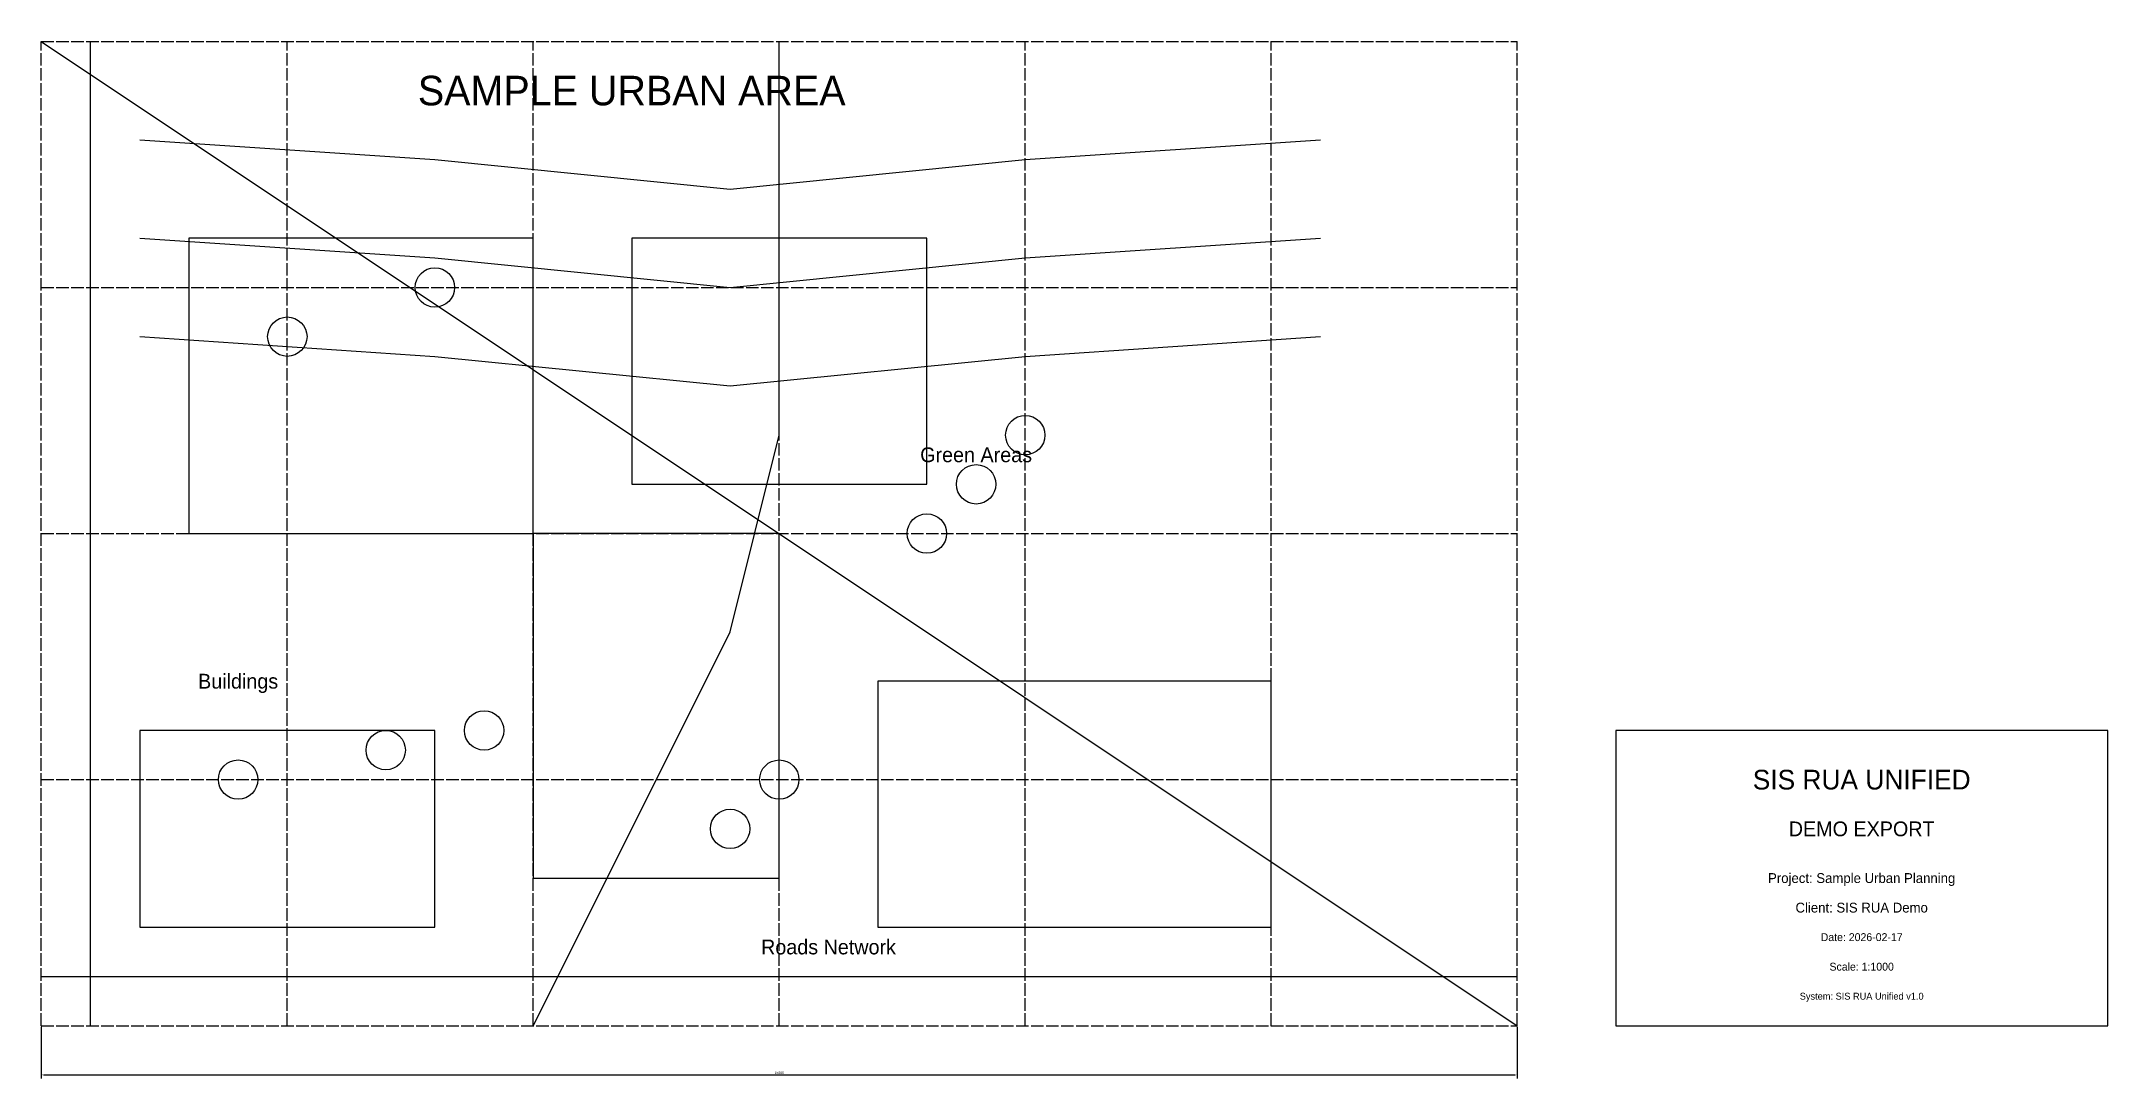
# Model space of a CAD drawing. Header units: metres. Extents: x 0 to 210, y -5 to 100.
import ezdxf
from ezdxf.enums import TextEntityAlignment as Align

# ---------------------------------------------------------------- set-up
doc = ezdxf.new("R2010")
doc.units = ezdxf.units.M
doc.linetypes.add('DASHED', pattern=[1.524, 1.27, -0.254])
for name, color, linetype in [('BUILDINGS', 1, 'Continuous'), ('DIMENSIONS', 2, 'Continuous'), ('ROADS', 7, 'Continuous'), ('TERRAIN', 8, 'Continuous'), ('TEXT', 6, 'Continuous'), ('TITLE_BLOCK', 7, 'Continuous'), ('TREES', 3, 'Continuous')]:
    doc.layers.add(name, color=color, linetype=linetype)
doc.styles.add('OpenSansCondensed-Light', font='OpenSansCondensed-Light.ttf')
doc.dimstyles.new('EZ_CURVED', dxfattribs={"dimtxt": 0.25, "dimasz": 0.25, "dimexe": 0.375, "dimexo": 0.125, "dimgap": 0.1, "dimtad": 1, "dimlfac": 100, "dimzin": 12, "dimdsep": 46, "dimtxsty": 'OpenSansCondensed-Light', "dimcen": 2.5, "dimazin": 2, "dimtfac": 0.5, "dimtmove": 2, "dimatfit": 3, "dimarcsym": 2})

msp = doc.modelspace()

# ---------------------------------------------------------------- linework, layer by layer
at = {"layer": 'BUILDINGS', "color": 1}
for points in [[(15, 50), (50, 50), (50, 80), (15, 80), (15, 50)], [(60, 55), (90, 55), (90, 80), (60, 80), (60, 55)], [(50, 15), (75, 15), (75, 50), (50, 50), (50, 15)], [(85, 10), (125, 10), (125, 35), (85, 35), (85, 10)], [(10, 10), (40, 10), (40, 30), (10, 30), (10, 10)]]:
    msp.add_lwpolyline(points, dxfattribs=at)
at = {"layer": 'ROADS', "color": 7}
for points in [[(0, 100), (150, 0)], [(5, 0), (5, 100)], [(50, 0), (60, 20), (70, 40), (75, 60), (75, 100)], [(0, 5), (150, 5)]]:
    msp.add_lwpolyline(points, dxfattribs=at)
at = {"layer": 'TERRAIN', "color": 8, "linetype": 'DASHED'}
for p, q in [((0, 0), (0, 100)), ((0, 100), (150, 100)), ((25, 0), (25, 100)), ((50, 0), (50, 100)), ((75, 0), (75, 100)), ((100, 0), (100, 100)), ((125, 0), (125, 100)), ((150, 0), (150, 100)), ((0, 75), (150, 75)), ((0, 50), (150, 50)), ((0, 25), (150, 25)), ((0, 0), (150, 0))]:
    msp.add_line(p, q, dxfattribs=at)
at = {"layer": 'TERRAIN', "color": 8}
for points in [[(10, 90), (40, 88), (70, 85), (100, 88), (130, 90)], [(10, 80), (40, 78), (70, 75), (100, 78), (130, 80)], [(10, 70), (40, 68), (70, 65), (100, 68), (130, 70)]]:
    msp.add_lwpolyline(points, dxfattribs=at)
at = {"layer": 'TITLE_BLOCK', "color": 7}
msp.add_lwpolyline([(160, 0), (210, 0), (210, 30), (160, 30), (160, 0)], dxfattribs=at)
at = {"layer": 'TREES', "color": 3}
for centre in [(40, 75), (25, 70), (100, 60), (95, 55), (90, 50), (45, 30), (35, 28), (20, 25), (75, 25), (70, 20)]:
    msp.add_circle(centre, 2, dxfattribs=at)

# ---------------------------------------------------------------- texts
at = {"layer": 'TEXT', "color": 6}
for s, height, p in [('SAMPLE URBAN AREA', 3, (60, 95)), ('Green Areas', 1.5, (95, 58)), ('Buildings', 1.5, (20, 35)), ('Roads Network', 1.5, (80, 8))]:
    msp.add_text(s, height=height, dxfattribs=at).set_placement(p, align=Align.MIDDLE_CENTER)
at = {"layer": 'TITLE_BLOCK', "color": 7}
for s, height, p in [('SIS RUA UNIFIED', 2, (185, 25)), ('DEMO EXPORT', 1.5, (185, 20)), ('Project: Sample Urban Planning', 1, (185, 15)), ('Client: SIS RUA Demo', 1, (185, 12)), ('Date: 2026-02-17', 0.8, (185, 9)), ('Scale: 1:1000', 0.8, (185, 6))]:
    msp.add_text(s, height=height, dxfattribs=at).set_placement(p, align=Align.MIDDLE_CENTER)
at = {"layer": 'TITLE_BLOCK', "color": 8}
msp.add_text('System: SIS RUA Unified v1.0', height=0.7, dxfattribs=at).set_placement((185, 3), align=Align.MIDDLE_CENTER)

# ---------------------------------------------------------------- dimensions: what is measured, and where the dimension line sits
at = {"layer": 'DIMENSIONS'}
msp.add_linear_dim(base=(0, -5), p1=(0, 0), p2=(150, 0), dimstyle='EZ_CURVED', dxfattribs=at).render()

doc.saveas('drawing.dxf')
